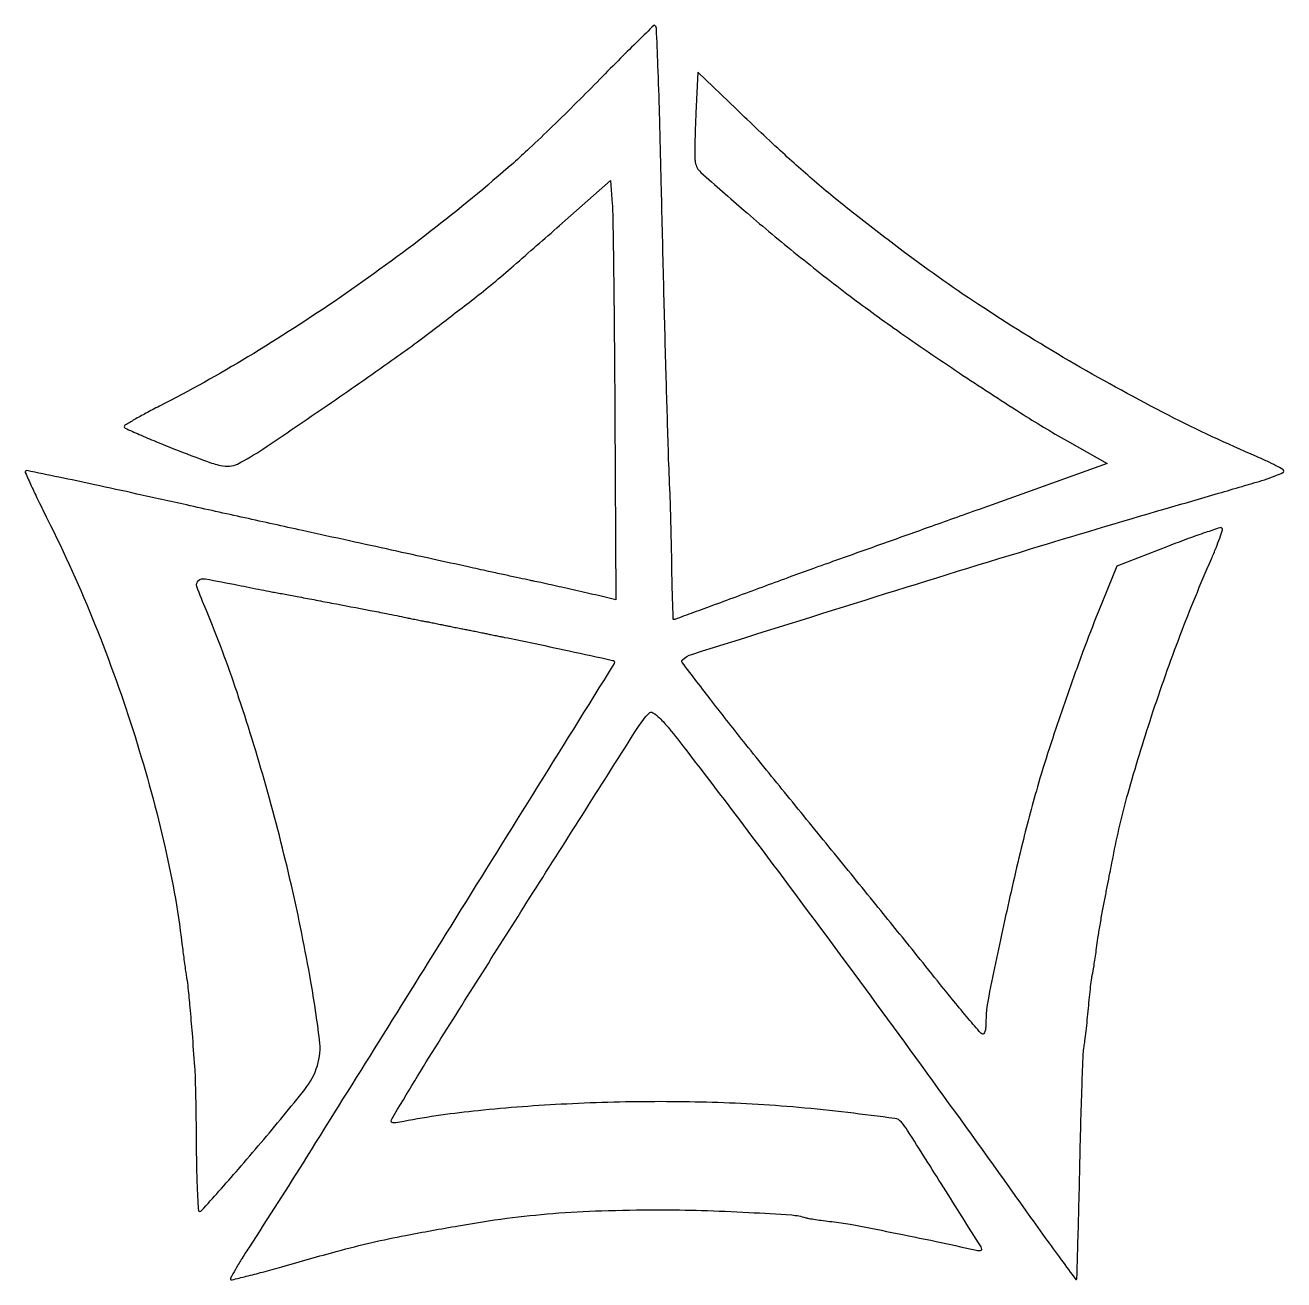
# Model space of a CAD drawing. Extents: x 0 to 313, y 0 to 312.
import ezdxf

# ---------------------------------------------------------------- set-up
doc = ezdxf.new("R2010")
doc.units = 0

msp = doc.modelspace()

# ---------------------------------------------------------------- linework, layer by layer
msp.add_lwpolyline([(143.159296, 298.135669, -0.003655), (137.453568, 292.388446, -0.003095), (131.34063, 286.395095, -0.003121), (125.701258, 281.001892, -0.008728), (121.659296, 277.315717, -0.01586), (101.039535, 260.289804, -0.014196), (78.620077, 243.939486, -0.014419), (55.742567, 229.182294, -0.018255), (33.754523, 216.95384, 0.005373), (30.401748, 215.200738, 0.008553), (27.576701, 213.621878, 0.003249), (25.209935, 212.224834, 0.261725), (25.004523, 211.865319, 0.29693), (25.225481, 211.520706, 0.001853), (28.746641, 209.949664, 0.006584), (32.862175, 208.196082, 0.004052), (37.75, 206.235197, 0.003685), (45.430743, 203.290996, 0.031858), (48.937558, 202.225463, 0.076491), (51.186992, 202.048288, 0.099916), (53.169442, 202.6039, 0.029847), (59.489071, 206.324547, 0.002407), (75.455211, 217.167899, 0.003541), (91.49865, 228.344939, 0.009582), (102.670654, 236.571905, 0.001436), (111.810169, 243.61792, 0.008028), (116.633914, 247.484476, 0.006484), (121.718449, 251.808309, 0.000724), (133.159158, 261.825097), (145.818316, 272.941094), (146.211879, 267.220547, -0.013428), (146.377911, 263.254179, -0.000604), (146.566209, 249.584252, -0.001013), (146.737209, 233.362572, -0.000724), (146.865447, 215.215205), (147.125452, 168.930409), (144.812726, 169.466048, 0.000913), (139.35753, 170.71901, 0.000797), (133.644886, 172.010561, 0.000566), (128.52471, 173.153504, 0.00647), (126.5, 173.575647, -0.004558), (125.2609, 173.829053, -0.000509), (122.44375, 174.434991, -0.000619), (119.092628, 175.163688, -0.000501), (115.5, 175.953333, 0.000311), (110.468961, 177.061145, 0.000065), (101.653125, 178.995399, 0.000068), (91.422681, 181.23717, 0.000065), (81, 183.518164, -0.000265), (69.268163, 186.090584, -0.000147), (54.969573, 189.23815, -0.000147), (40.499655, 192.432348, -0.000237), (28.194292, 195.158642, 0.001488), (17.69812, 197.456569, 0.002445), (8.800176, 199.33137, 0.000286), (0.872812, 200.95651, 0.251891), (0.515953, 200.849286, 0.311278), (0.45505, 200.518088, 0.001492), (1.952024, 197.207573, 0.005948), (3.73697, 193.41169, 0.00364), (5.927975, 188.975234, -0.021019), (17.754538, 162.77249, -0.019325), (27.706186, 134.931927, -0.019864), (35.186069, 107.361963, -0.027117), (39.56533, 82, 0.002667), (39.799232, 80.093852, 0.002279), (40.065599, 78.0875, 0.002296), (40.324476, 76.265501, 0.006537), (40.527151, 75, -0.017848), (40.861088, 72.563138, -0.002783), (41.321754, 67.725073, -0.00263), (41.863709, 61.296539, -0.001244), (42.498446, 53, -0.011479), (42.632982, 50.359749, -0.001838), (42.758394, 45.195312, -0.002032), (42.859049, 39.109963, -0.001781), (42.915732, 32.75, 0.004465), (43.001937, 26.71359, 0.007462), (43.195559, 21.638624, 0.002228), (43.444632, 17.312732, 0.412084), (43.75, 17.041062, 0.198853), (44.241593, 17.276881, 0.000744), (48.539062, 22.084335, 0.003668), (53.387137, 27.605017, 0.002277), (59, 34.151989, 0.007971), (69.879867, 47.381884, 0.093256), (72.989398, 53.263729, 0.106769), (73.546611, 59.607626, 0.011793), (71.374448, 74.106863, 0.013511), (66.541031, 98.035523, 0.012063), (60.257398, 122.597444, 0.012388), (53.045504, 145.964748, 0.017765), (45.418001, 166.25, -0.010153), (43.060884, 172.240333, -0.323499), (43.460063, 173.676121, -0.216602), (45.147803, 174.102155, -0.005187), (53.292158, 172.538162, 0.000806), (56.235014, 171.946251, 0.00086), (59.117072, 171.376549, 0.000815), (61.59753, 170.894861, 0.00401), (63, 170.636531, -0.002624), (64.541992, 170.356919, -0.000304), (67.996875, 169.709524, -0.000365), (72.104979, 168.934036, -0.000298), (76.5, 168.098346, -0.000083), (86.127707, 166.260081, -0.000819), (90.175796, 165.479587, -0.001946), (92.708547, 164.976714, -0.002611), (95, 164.5, 0.002036), (96.138114, 164.26186, 0.001199), (97.5, 163.986084, 0.0012), (98.861961, 163.717088, 0.002053), (100, 163.5, -0.002053), (101.138039, 163.282912, -0.0012), (102.5, 163.013916, -0.001199), (103.861886, 162.73814, -0.002036), (105, 162.5, 0.002036), (106.138114, 162.26186, 0.001199), (107.5, 161.986084, 0.0012), (108.861961, 161.717088, 0.002053), (110, 161.5, -0.002053), (111.138039, 161.282912, -0.0012), (112.5, 161.013916, -0.001199), (113.861886, 160.73814, -0.002036), (115, 160.5, 0.001309), (116.103081, 160.267516, 0.000904), (117.353125, 160.00983, 0.000911), (118.555953, 159.766425, 0.001866), (119.5, 159.580839, -0.00465), (125.853612, 158.295027, -0.001389), (135.521233, 156.2167, -0.000112), (146.295439, 153.866634, -0.143579), (146.67312, 153.660213, -0.348842), (146.734233, 153.126995, -0.00001), (106.113236, 87.929305, -0.000395), (70.314266, 30.574518, -0.004485), (55.941083, 8.039373, 0.005342), (54.106813, 5.152592, 0.008729), (52.621294, 2.662548, 0.003091), (51.411572, 0.521334, 0.335134), (51.454753, 0.211914, 0.261415), (51.793214, 0.116779, 0.001312), (55.33847, 0.984355, 0.005351), (59.40381, 2.036813, 0.003307), (64.160792, 3.356625, -0.002485), (77.960496, 7.209764, -0.009878), (86.487075, 9.364792, -0.010389), (94.886861, 11.129038, -0.00296), (108, 13.519692, -0.010871), (120.019785, 15.369125, -0.01279), (131.474851, 16.580383, -0.012021), (143.554702, 17.254277, -0.00787), (157.5, 17.476699, -0.00733), (168.416132, 17.318937, -0.005958), (180.105502, 16.839078, -0.003646), (190.786463, 16.19492, -0.060959), (194.265768, 15.528324, 0.035996), (195.026316, 15.342929, 0.004703), (196.673056, 15.081006, 0.005452), (198.635605, 14.809593, 0.004537), (200.727616, 14.562756, -0.019621), (205.325364, 13.879103, -0.002241), (215.620949, 11.884848, -0.002951), (226.693897, 9.620476, -0.004535), (236.25, 7.516761, 0.026588), (236.920941, 7.399797, 0.046129), (237.485938, 7.384404, 0.063821), (237.877274, 7.46065, 0.323336), (238, 7.63059, 0.141643), (237.797512, 8.331032, 0.000126), (228.473745, 23.101362, 0.000453), (219.573243, 37.165033, 0.035748), (218.01302, 39.275462, 0.185516), (216.396416, 40.149942, 0.002387), (204.715462, 41.608487, 0.007419), (192.488421, 42.892232, 0.00902), (181, 43.717727, 0.013447), (158.273202, 44.326929, 0.012375), (134.906521, 43.746315, 0.012864), (112.911538, 42.086568, 0.021104), (94.431021, 39.421082, -0.010214), (92.457789, 39.092476, -0.094898), (91.598386, 39.130865, -0.360224), (91.341499, 39.472016, -0.122675), (91.532508, 40.11159, -0.006722), (102.953564, 58.832366, -0.001003), (126.510963, 96.137522, -0.000214), (152.590322, 137.214549, -0.049927), (155.360808, 140.74129, -0.350935), (156.336519, 140.868985, -0.058883), (157.93172, 139.624512, -0.028087), (160.358069, 136.937673, -0.005293), (164.455955, 131.74129, -0.003221), (183.448512, 106.795406, -0.002174), (204.809592, 78.101425, -0.002086), (227.101517, 47.618349, -0.00214), (248.946228, 17.210786, 0.00163), (253.683935, 10.601728, 0.002736), (257.711811, 5.085236, 0.000311), (261.31174, 0.217409, 0.482196), (261.501983, 0.210786, 0.17074), (261.606609, 0.481524, 0.000115), (261.849591, 8.493168, 0.001346), (262.094643, 17.435375, 0.00082), (262.33837, 28, -0.001373), (262.597519, 38.718452, -0.002007), (262.889556, 48.15625, -0.000968), (263.185634, 56.179952, -0.035755), (263.387205, 58, 0.01394), (263.603649, 59.395244, 0.003005), (263.896286, 61.821875, 0.003135), (264.200719, 64.636715, 0.00299), (264.474956, 67.5, -0.00322), (264.743493, 70.290209, -0.003987), (265.030958, 72.884375, -0.003282), (265.303876, 75.058087, -0.02954), (265.485539, 76, 0.020216), (265.670309, 76.870459, 0.003595), (265.938152, 78.514013, 0.003883), (266.223423, 80.446099, 0.003492), (266.489421, 82.451959, -0.007697), (266.831585, 84.875579, -0.003123), (267.369065, 88.166518, -0.003089), (267.991231, 91.699476, -0.003927), (268.611176, 94.951959, 0.00023), (269.220507, 98.025059, 0.00025), (269.81079, 101.017138, 0.000234), (270.314284, 103.582362, 0.001216), (270.588263, 105, -0.02111), (274.314618, 120.86529, -0.011451), (280.156915, 140.036073, -0.011068), (287.292458, 160.153936, -0.012653), (295.020882, 179.047577, 0.00802), (296.184463, 181.818626, 0.012663), (297.083362, 184.234665, 0.006635), (297.749791, 186.262011, 0.279377), (297.645291, 186.688042, 0.282312), (297.192153, 186.79658, 0.002255), (293.521797, 185.581415, 0.007203), (289.270351, 184.084052, 0.004464), (284.319323, 182.209342), (271.5, 177.223997), (266.911537, 165.861999, 0.007319), (263.124956, 156.075445, 0.004697), (259.004572, 144.615161, 0.004708), (255.125137, 133.152267, 0.007729), (252.083784, 123.371035, 0.011943), (248.083194, 108.459681, 0.005777), (243.642642, 89.206924, 0.003778), (239.703235, 70.50178, 0.050046), (239, 63.493465, -0.028536), (238.945673, 62.54233, -0.04627), (238.779687, 61.750318, -0.060208), (238.538485, 61.209222, -0.285417), (238.25, 61.060808, -0.197482), (237.770808, 61.304733, -0.001289), (234.635938, 64.970997, -0.004851), (231.079166, 69.235615, -0.003047), (227, 74.286698, 0.001679), (221.259991, 81.434244, 0.000404), (211.697, 93.241119, 0.000415), (200.699216, 106.774065, 0.000412), (189.649363, 120.325252, -0.002578), (179.414881, 132.9881, -0.004284), (170.935975, 143.778416, -0.00074), (163.594722, 153.316702, -0.384374), (163.649363, 154.003058, -0.113887), (165.947371, 155.351446, -0.000202), (208.991897, 168.828616, -0.001758), (249.877344, 181.454004, -0.003167), (283.5, 191.474978, 0.000052), (290.120703, 193.40341, 0.000051), (296.782813, 195.345405, 0.000051), (302.625498, 197.049833, 0.000196), (306.25, 198.109108, 0.009394), (308.837372, 198.919451, 0.014894), (311.017187, 199.720308, 0.008807), (312.764604, 200.458048, 0.296697), (313, 200.819822, 0.268166), (312.774812, 201.209494, 0.007544), (311.017187, 202.187341, 0.013472), (308.837192, 203.282859, 0.008613), (306.25, 204.442893, -0.017266), (284.376143, 214.708772, -0.013095), (261.10956, 227.40492, -0.013068), (238.47341, 241.340754, -0.016887), (218.5, 255.352611, -0.005082), (206.426208, 264.639928, -0.009985), (197.048628, 272.313881, -0.010037), (188.016273, 280.33001, -0.005195), (177.037851, 290.687899), (167.5, 299.875798), (167, 289.687899, 0.003949), (166.833384, 285.640223, 0.005032), (166.746799, 281.905195, 0.003963), (166.730575, 278.777066, 0.041456), (166.840167, 277.5, 0.170178), (168.225008, 274.998449, 0.00358), (179.017419, 265.515347, 0.008455), (191.332819, 255.208525, 0.007475), (204.5, 244.883859, 0.009727), (216.964323, 235.784885, 0.005525), (232.376754, 225.239009, 0.005491), (247.585386, 215.317348, 0.012965), (259.187483, 208.344902), (269.127842, 202.716622), (237.313921, 191.341178, -0.000097), (224.691896, 186.830776, -0.000124), (213.082839, 182.688134, -0.000095), (203.348451, 179.219265, -0.001079), (199.5, 177.858032, 0.002578), (196.200948, 176.679986, 0.000583), (190.610127, 174.643638, 0.000604), (184.165694, 172.279038, 0.000586), (177.662133, 169.875165, -0.000594), (171.567874, 167.622692, -0.000966), (166.386092, 165.72583, -0.000108), (161.756327, 164.042308, -0.087358), (161.51602, 164, -0.402457), (161.388369, 164.122608, -0.000574), (161.246441, 167.745313, -0.003775), (161.121034, 171.861044, -0.002265), (161.031159, 176.75, 0.001564), (160.939555, 182.144677, 0.001349), (160.810313, 187.810937, 0.001358), (160.665288, 192.948774, 0.003943), (160.527356, 196.5, -0.004016), (160.152835, 206.179019, -0.000644), (159.597658, 225.086181, -0.000709), (159.001509, 247.450661, -0.000607), (158.435798, 271, 0.000985), (157.978942, 289.437589, 0.003274), (157.575365, 301.555304, 0.000959), (157.193657, 310.690636, 0.200685), (156.822165, 311.480171, 0.395499), (156.569454, 311.475536, 0.000508), (152.675804, 307.68033, 0.003549), (148.297885, 303.343281, 0.002131)], format="xyb", close=True)

doc.saveas('drawing.dxf')
